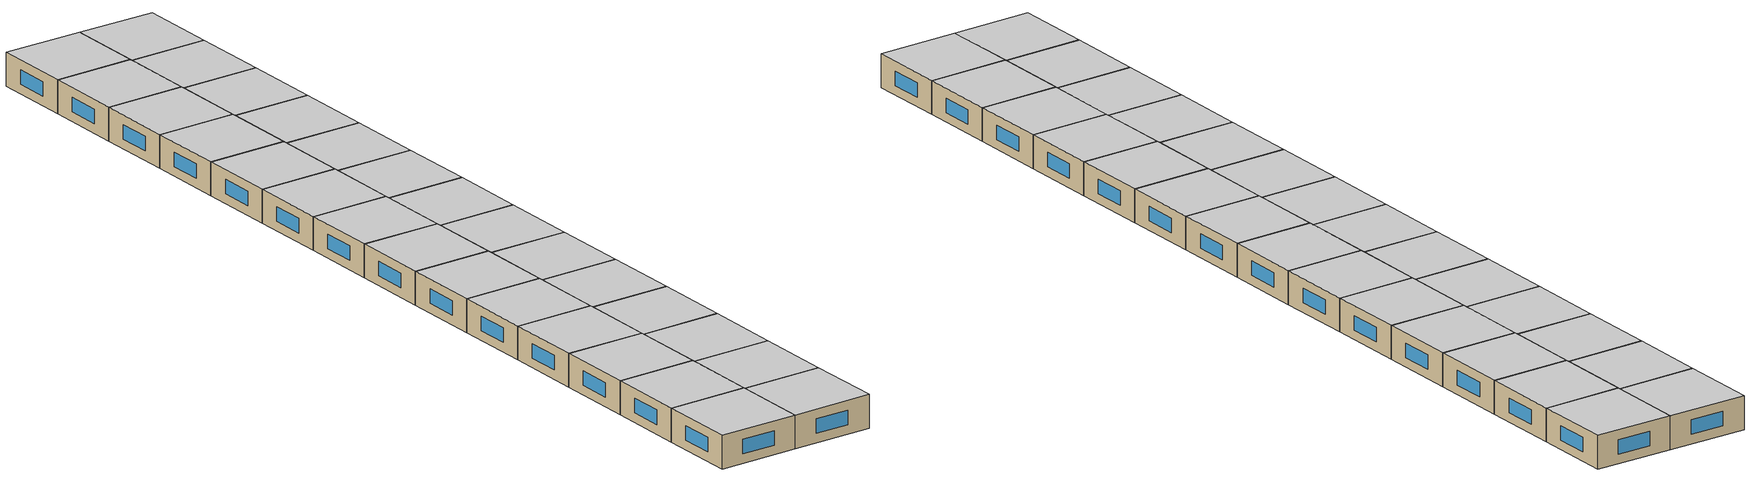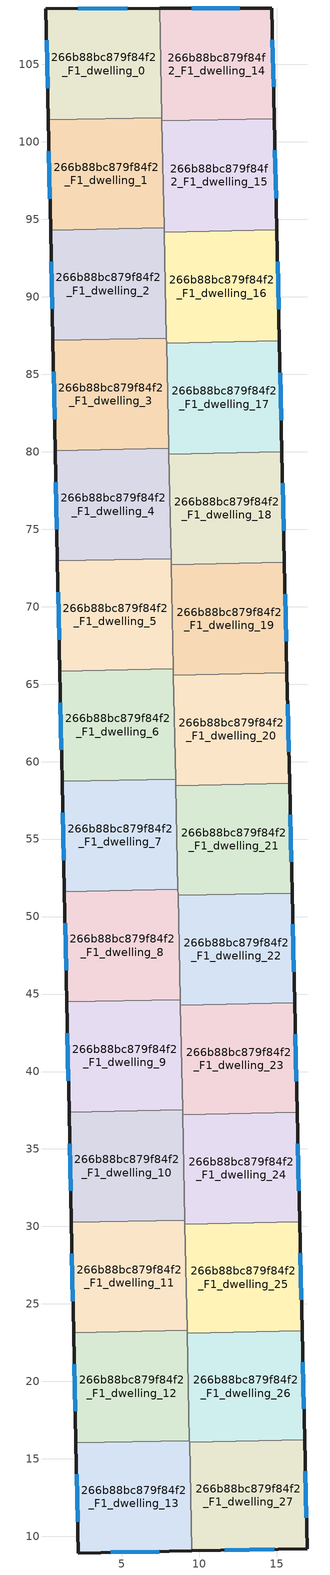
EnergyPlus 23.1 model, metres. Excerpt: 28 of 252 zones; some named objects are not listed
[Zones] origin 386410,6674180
266b88bc879f84f2_F1_dwelling_0
 floor to 266b88bc879f84f2_F0_dwelling_0 (EU_floor_Construction): 7.43,108.62 7.57,101.57 0.24,101.42 0.09,108.6 z3
 wall outside (EU_wall_Construction): 7.43,108.62 0.09,108.6 0.24,101.42 z3:6
 wall to 266b88bc879f84f2_F1_dwelling_14 (EU_wall_Construction): 7.57,101.57 7.43,108.62 z3:6
 wall to 266b88bc879f84f2_F1_dwelling_1 (EU_wall_Construction): 0.24,101.42 7.57,101.57 z3:6
 window (EU_Window_Construction): 5.33,108.61 2.19,108.6 / 0.14,106.55 0.2,103.47 z3.86:5.14
 ceiling to 266b88bc879f84f2_F2_dwelling_0 (EU_floor_Construction): 7.57,101.57 7.43,108.62 0.09,108.6 0.24,101.42 z6
266b88bc879f84f2_F1_dwelling_1
 floor to 266b88bc879f84f2_F0_dwelling_1 (EU_floor_Construction): 7.57,101.57 7.72,94.45 0.39,94.3 0.24,101.42 z3
 wall outside (EU_wall_Construction): 0.24,101.42 0.39,94.3 z3:6
 wall to 266b88bc879f84f2_F1_dwelling_2 (EU_wall_Construction): 0.39,94.3 7.72,94.45 z3:6
 wall to 266b88bc879f84f2_F1_dwelling_15 (EU_wall_Construction): 7.72,94.45 7.58,101.35 z3:6
 wall to 266b88bc879f84f2_F1_dwelling_14 (EU_wall_Construction): 7.58,101.35 7.57,101.57 z3:6
 window (EU_Window_Construction): 0.29,99.38 0.35,96.33 z3.86:5.14
 ceiling to 266b88bc879f84f2_F2_dwelling_1 (EU_floor_Construction): 7.72,94.45 7.57,101.57 0.24,101.42 0.39,94.3 z6
266b88bc879f84f2_F1_dwelling_10
 floor to 266b88bc879f84f2_F0_dwelling_10 (EU_floor_Construction): 8.91,37.53 9.06,30.42 1.73,30.26 1.58,37.38 z3
 wall outside (EU_wall_Construction): 1.58,37.38 1.73,30.26 z3:6
 wall to 266b88bc879f84f2_F1_dwelling_9 (EU_wall_Construction): 8.91,37.53 1.58,37.38 z3:6
 wall to 266b88bc879f84f2_F1_dwelling_11 (EU_wall_Construction): 1.73,30.26 9.06,30.42 z3:6
 wall to 266b88bc879f84f2_F1_dwelling_24 (EU_wall_Construction): 9.06,30.42 8.92,37.2 z3:6
 wall to 266b88bc879f84f2_F1_dwelling_23 (EU_wall_Construction): 8.92,37.2 8.91,37.53 z3:6
 window (EU_Window_Construction): 1.63,35.34 1.69,32.3 z3.86:5.14
 ceiling to 266b88bc879f84f2_F2_dwelling_10 (EU_floor_Construction): 9.06,30.42 8.91,37.53 1.58,37.38 1.73,30.26 z6
266b88bc879f84f2_F1_dwelling_11
 floor to 266b88bc879f84f2_F0_dwelling_11 (EU_floor_Construction): 9.06,30.42 9.21,23.3 1.88,23.15 1.73,30.26 z3
 wall outside (EU_wall_Construction): 1.73,30.26 1.88,23.15 z3:6
 wall to 266b88bc879f84f2_F1_dwelling_12 (EU_wall_Construction): 1.88,23.15 9.21,23.3 z3:6
 wall to 266b88bc879f84f2_F1_dwelling_25 (EU_wall_Construction): 9.21,23.3 9.07,30.14 z3:6
 wall to 266b88bc879f84f2_F1_dwelling_24 (EU_wall_Construction): 9.07,30.14 9.06,30.41 z3:6
 window (EU_Window_Construction): 1.78,28.23 1.84,25.18 z3.86:5.14
 ceiling to 266b88bc879f84f2_F2_dwelling_11 (EU_floor_Construction): 9.21,23.3 9.06,30.42 1.73,30.26 1.88,23.15 z6
266b88bc879f84f2_F1_dwelling_12
 floor to 266b88bc879f84f2_F0_dwelling_12 (EU_floor_Construction): 9.21,23.3 9.36,16.18 2.03,16.03 1.88,23.15 z3
 wall outside (EU_wall_Construction): 1.88,23.15 2.03,16.03 z3:6
 wall to 266b88bc879f84f2_F1_dwelling_13 (EU_wall_Construction): 2.03,16.03 9.36,16.18 z3:6
 wall to 266b88bc879f84f2_F1_dwelling_26 (EU_wall_Construction): 9.36,16.18 9.22,23.1 z3:6
 wall to 266b88bc879f84f2_F1_dwelling_25 (EU_wall_Construction): 9.22,23.1 9.21,23.3 z3:6
 window (EU_Window_Construction): 1.92,21.11 1.99,18.06 z3.86:5.14
 ceiling to 266b88bc879f84f2_F2_dwelling_12 (EU_floor_Construction): 9.36,16.18 9.21,23.3 1.88,23.15 2.03,16.03 z6
266b88bc879f84f2_F1_dwelling_13
 floor to 266b88bc879f84f2_F0_dwelling_13 (EU_floor_Construction): 9.36,16.18 9.36,16.07 9.51,9.06 2.18,8.92 2.03,16.03 z3
 wall outside (EU_wall_Construction): 2.03,16.03 2.18,8.92 9.51,9.06 z3:6
 wall to 266b88bc879f84f2_F1_dwelling_27 (EU_wall_Construction): 9.51,9.06 9.36,16.07 z3:6
 wall to 266b88bc879f84f2_F1_dwelling_26 (EU_wall_Construction): 9.36,16.07 9.36,16.18 z3:6
 window (EU_Window_Construction): 4.27,8.96 7.41,9.02 / 2.07,14 2.14,10.96 z3.86:5.14
 ceiling to 266b88bc879f84f2_F2_dwelling_13 (EU_floor_Construction): 9.51,9.06 9.36,16.07 9.36,16.18 2.03,16.03 2.18,8.92 z6
266b88bc879f84f2_F1_dwelling_14
 floor to 266b88bc879f84f2_F0_dwelling_14 (EU_floor_Construction): 14.67,108.64 14.83,101.5 7.58,101.35 7.43,108.62 z3
 wall outside (EU_wall_Construction): 14.83,101.5 14.67,108.64 7.43,108.62 z3:6
 wall to 266b88bc879f84f2_F1_dwelling_15 (EU_wall_Construction): 7.58,101.35 14.83,101.5 z3:6
 window (EU_Window_Construction): 12.6,108.63 9.5,108.62 / 14.78,103.54 14.71,106.6 z3.86:5.14
 ceiling to 266b88bc879f84f2_F2_dwelling_14 (EU_floor_Construction): 14.83,101.5 14.67,108.64 7.43,108.62 7.58,101.35 z6
266b88bc879f84f2_F1_dwelling_15
 floor to 266b88bc879f84f2_F0_dwelling_15 (EU_floor_Construction): 14.83,101.5 15,94.32 7.73,94.17 7.58,101.35 z3
 wall outside (EU_wall_Construction): 15,94.32 14.83,101.5 z3:6
 wall to 266b88bc879f84f2_F1_dwelling_16 (EU_wall_Construction): 7.73,94.17 15,94.32 z3:6
 wall to 266b88bc879f84f2_F1_dwelling_2 (EU_wall_Construction): 7.72,94.45 7.73,94.17 z3:6
 window (EU_Window_Construction): 14.95,96.37 14.88,99.45 z3.86:5.14
 ceiling to 266b88bc879f84f2_F2_dwelling_15 (EU_floor_Construction): 15,94.32 14.83,101.5 7.58,101.35 7.73,94.17 z6
266b88bc879f84f2_F1_dwelling_16
 floor to 266b88bc879f84f2_F0_dwelling_16 (EU_floor_Construction): 15,94.32 15.16,87.15 7.88,87 7.73,94.17 z3
 wall outside (EU_wall_Construction): 15.16,87.15 15,94.32 z3:6
 wall to 266b88bc879f84f2_F1_dwelling_17 (EU_wall_Construction): 7.88,87 15.16,87.15 z3:6
 wall to 266b88bc879f84f2_F1_dwelling_2 (EU_wall_Construction): 7.73,94.17 7.87,87.34 z3:6
 wall to 266b88bc879f84f2_F1_dwelling_3 (EU_wall_Construction): 7.87,87.34 7.88,87 z3:6
 window (EU_Window_Construction): 15.11,89.2 15.04,92.27 z3.86:5.14
 ceiling to 266b88bc879f84f2_F2_dwelling_16 (EU_floor_Construction): 15.16,87.15 15,94.32 7.73,94.17 7.88,87 z6
266b88bc879f84f2_F1_dwelling_17
 floor to 266b88bc879f84f2_F0_dwelling_17 (EU_floor_Construction): 15.16,87.15 15.32,80 8.03,79.84 7.88,87 z3
 wall outside (EU_wall_Construction): 15.32,80 15.16,87.15 z3:6
 wall to 266b88bc879f84f2_F1_dwelling_18 (EU_wall_Construction): 8.03,79.84 15.32,80 z3:6
 wall to 266b88bc879f84f2_F1_dwelling_3 (EU_wall_Construction): 7.88,87 8.02,80.22 z3:6
 wall to 266b88bc879f84f2_F1_dwelling_4 (EU_wall_Construction): 8.02,80.22 8.03,79.84 z3:6
 window (EU_Window_Construction): 15.28,82.04 15.21,85.11 z3.86:5.14
 ceiling to 266b88bc879f84f2_F2_dwelling_17 (EU_floor_Construction): 15.32,80 15.16,87.15 7.88,87 8.03,79.84 z6
266b88bc879f84f2_F1_dwelling_18
 floor to 266b88bc879f84f2_F0_dwelling_18 (EU_floor_Construction): 15.32,80 15.49,72.85 8.18,72.7 8.03,79.84 z3
 wall outside (EU_wall_Construction): 15.49,72.85 15.32,80 z3:6
 wall to 266b88bc879f84f2_F1_dwelling_19 (EU_wall_Construction): 8.18,72.7 15.49,72.85 z3:6
 wall to 266b88bc879f84f2_F1_dwelling_4 (EU_wall_Construction): 8.03,79.84 8.17,73.11 z3:6
 wall to 266b88bc879f84f2_F1_dwelling_5 (EU_wall_Construction): 8.17,73.11 8.18,72.7 z3:6
 window (EU_Window_Construction): 15.44,74.89 15.37,77.96 z3.86:5.14
 ceiling to 266b88bc879f84f2_F2_dwelling_18 (EU_floor_Construction): 15.49,72.85 15.32,80 8.03,79.84 8.18,72.7 z6
266b88bc879f84f2_F1_dwelling_19
 floor to 266b88bc879f84f2_F0_dwelling_19 (EU_floor_Construction): 15.49,72.85 15.65,65.73 8.33,65.57 8.18,72.7 z3
 wall outside (EU_wall_Construction): 15.65,65.73 15.49,72.85 z3:6
 wall to 266b88bc879f84f2_F1_dwelling_20 (EU_wall_Construction): 8.33,65.57 15.65,65.73 z3:6
 wall to 266b88bc879f84f2_F1_dwelling_5 (EU_wall_Construction): 8.18,72.7 8.32,65.99 z3:6
 wall to 266b88bc879f84f2_F1_dwelling_6 (EU_wall_Construction): 8.32,65.99 8.33,65.57 z3:6
 window (EU_Window_Construction): 15.61,67.76 15.53,70.82 z3.86:5.14
 ceiling to 266b88bc879f84f2_F2_dwelling_19 (EU_floor_Construction): 15.65,65.73 15.49,72.85 8.18,72.7 8.33,65.57 z6
266b88bc879f84f2_F1_dwelling_2
 floor to 266b88bc879f84f2_F0_dwelling_2 (EU_floor_Construction): 7.72,94.45 7.87,87.34 0.54,87.19 0.39,94.3 z3
 wall outside (EU_wall_Construction): 0.39,94.3 0.54,87.19 z3:6
 wall to 266b88bc879f84f2_F1_dwelling_3 (EU_wall_Construction): 0.54,87.19 7.87,87.34 z3:6
 window (EU_Window_Construction): 0.44,92.27 0.5,89.22 z3.86:5.14
 ceiling to 266b88bc879f84f2_F2_dwelling_2 (EU_floor_Construction): 7.87,87.34 7.72,94.45 0.39,94.3 0.54,87.19 z6
266b88bc879f84f2_F1_dwelling_20
 floor to 266b88bc879f84f2_F0_dwelling_20 (EU_floor_Construction): 15.65,65.73 15.82,58.61 8.48,58.46 8.33,65.57 z3
 wall outside (EU_wall_Construction): 15.82,58.61 15.65,65.73 z3:6
 wall to 266b88bc879f84f2_F1_dwelling_21 (EU_wall_Construction): 8.48,58.46 15.82,58.61 z3:6
 wall to 266b88bc879f84f2_F1_dwelling_6 (EU_wall_Construction): 8.33,65.57 8.47,58.88 z3:6
 wall to 266b88bc879f84f2_F1_dwelling_7 (EU_wall_Construction): 8.47,58.88 8.48,58.46 z3:6
 window (EU_Window_Construction): 15.77,60.65 15.7,63.69 z3.86:5.14
 ceiling to 266b88bc879f84f2_F2_dwelling_20 (EU_floor_Construction): 15.82,58.61 15.65,65.73 8.33,65.57 8.48,58.46 z6
266b88bc879f84f2_F1_dwelling_21
 floor to 266b88bc879f84f2_F0_dwelling_21 (EU_floor_Construction): 15.82,58.61 15.98,51.51 8.62,51.36 8.48,58.46 z3
 wall outside (EU_wall_Construction): 15.98,51.51 15.82,58.61 z3:6
 wall to 266b88bc879f84f2_F1_dwelling_22 (EU_wall_Construction): 8.62,51.36 15.98,51.51 z3:6
 wall to 266b88bc879f84f2_F1_dwelling_7 (EU_wall_Construction): 8.48,58.46 8.62,51.76 z3:6
 wall to 266b88bc879f84f2_F1_dwelling_8 (EU_wall_Construction): 8.62,51.76 8.62,51.36 z3:6
 window (EU_Window_Construction): 15.93,53.54 15.86,56.58 z3.86:5.14
 ceiling to 266b88bc879f84f2_F2_dwelling_21 (EU_floor_Construction): 15.98,51.51 15.82,58.61 8.48,58.46 8.62,51.36 z6
266b88bc879f84f2_F1_dwelling_22
 floor to 266b88bc879f84f2_F0_dwelling_22 (EU_floor_Construction): 15.98,51.51 16.14,44.43 8.77,44.27 8.62,51.36 z3
 wall outside (EU_wall_Construction): 16.14,44.43 15.98,51.51 z3:6
 wall to 266b88bc879f84f2_F1_dwelling_23 (EU_wall_Construction): 8.77,44.27 16.14,44.43 z3:6
 wall to 266b88bc879f84f2_F1_dwelling_8 (EU_wall_Construction): 8.62,51.36 8.77,44.65 z3:6
 wall to 266b88bc879f84f2_F1_dwelling_9 (EU_wall_Construction): 8.77,44.65 8.77,44.27 z3:6
 window (EU_Window_Construction): 16.09,46.45 16.02,49.49 z3.86:5.14
 ceiling to 266b88bc879f84f2_F2_dwelling_22 (EU_floor_Construction): 16.14,44.43 15.98,51.51 8.62,51.36 8.77,44.27 z6
266b88bc879f84f2_F1_dwelling_23
 floor to 266b88bc879f84f2_F0_dwelling_23 (EU_floor_Construction): 16.14,44.43 16.3,37.36 8.92,37.2 8.77,44.27 z3
 wall outside (EU_wall_Construction): 16.3,37.36 16.14,44.43 z3:6
 wall to 266b88bc879f84f2_F1_dwelling_24 (EU_wall_Construction): 8.92,37.2 16.3,37.36 z3:6
 wall to 266b88bc879f84f2_F1_dwelling_9 (EU_wall_Construction): 8.77,44.27 8.91,37.53 z3:6
 window (EU_Window_Construction): 16.26,39.38 16.19,42.41 z3.86:5.14
 ceiling to 266b88bc879f84f2_F2_dwelling_23 (EU_floor_Construction): 16.3,37.36 16.14,44.43 8.77,44.27 8.92,37.2 z6
266b88bc879f84f2_F1_dwelling_24
 floor to 266b88bc879f84f2_F0_dwelling_24 (EU_floor_Construction): 16.3,37.36 16.47,30.3 9.07,30.14 8.92,37.2 z3
 wall outside (EU_wall_Construction): 16.47,30.3 16.3,37.36 z3:6
 wall to 266b88bc879f84f2_F1_dwelling_25 (EU_wall_Construction): 9.07,30.14 16.47,30.3 z3:6
 window (EU_Window_Construction): 16.42,32.31 16.35,35.34 z3.86:5.14
 ceiling to 266b88bc879f84f2_F2_dwelling_24 (EU_floor_Construction): 16.47,30.3 16.3,37.36 8.92,37.2 9.07,30.14 z6
266b88bc879f84f2_F1_dwelling_25
 floor to 266b88bc879f84f2_F0_dwelling_25 (EU_floor_Construction): 16.47,30.3 16.63,23.25 9.22,23.1 9.07,30.14 z3
 wall outside (EU_wall_Construction): 16.63,23.25 16.47,30.3 z3:6
 wall to 266b88bc879f84f2_F1_dwelling_26 (EU_wall_Construction): 9.22,23.1 16.63,23.25 z3:6
 window (EU_Window_Construction): 16.58,25.27 16.51,28.29 z3.86:5.14
 ceiling to 266b88bc879f84f2_F2_dwelling_25 (EU_floor_Construction): 16.63,23.25 16.47,30.3 9.07,30.14 9.22,23.1 z6
266b88bc879f84f2_F1_dwelling_26
 floor to 266b88bc879f84f2_F0_dwelling_26 (EU_floor_Construction): 16.63,23.25 16.79,16.22 9.36,16.07 9.22,23.1 z3
 wall outside (EU_wall_Construction): 16.79,16.22 16.63,23.25 z3:6
 wall to 266b88bc879f84f2_F1_dwelling_27 (EU_wall_Construction): 9.36,16.07 16.79,16.22 z3:6
 window (EU_Window_Construction): 16.74,18.23 16.67,21.25 z3.86:5.14
 ceiling to 266b88bc879f84f2_F2_dwelling_26 (EU_floor_Construction): 16.79,16.22 16.63,23.25 9.22,23.1 9.36,16.07 z6
266b88bc879f84f2_F1_dwelling_27
 floor to 266b88bc879f84f2_F0_dwelling_27 (EU_floor_Construction): 16.79,16.22 16.95,9.2 9.51,9.06 9.36,16.07 z3
 wall outside (EU_wall_Construction): 9.51,9.06 16.95,9.2 16.79,16.22 z3:6
 window (EU_Window_Construction): 16.9,11.2 16.83,14.22 / 11.63,9.1 14.82,9.16 z3.86:5.14
 ceiling to 266b88bc879f84f2_F2_dwelling_27 (EU_floor_Construction): 16.95,9.2 16.79,16.22 9.36,16.07 9.51,9.06 z6
266b88bc879f84f2_F1_dwelling_3
 floor to 266b88bc879f84f2_F0_dwelling_3 (EU_floor_Construction): 7.87,87.34 8.02,80.22 0.69,80.07 0.54,87.19 z3
 wall outside (EU_wall_Construction): 0.54,87.19 0.69,80.07 z3:6
 wall to 266b88bc879f84f2_F1_dwelling_4 (EU_wall_Construction): 0.69,80.07 8.02,80.22 z3:6
 window (EU_Window_Construction): 0.58,85.15 0.65,82.1 z3.86:5.14
 ceiling to 266b88bc879f84f2_F2_dwelling_3 (EU_floor_Construction): 8.02,80.22 7.87,87.34 0.54,87.19 0.69,80.07 z6
266b88bc879f84f2_F1_dwelling_4
 floor to 266b88bc879f84f2_F0_dwelling_4 (EU_floor_Construction): 8.02,80.22 8.17,73.11 0.84,72.95 0.69,80.07 z3
 wall outside (EU_wall_Construction): 0.69,80.07 0.84,72.95 z3:6
 wall to 266b88bc879f84f2_F1_dwelling_5 (EU_wall_Construction): 0.84,72.95 8.17,73.11 z3:6
 window (EU_Window_Construction): 0.73,78.04 0.8,74.99 z3.86:5.14
 ceiling to 266b88bc879f84f2_F2_dwelling_4 (EU_floor_Construction): 8.17,73.11 8.02,80.22 0.69,80.07 0.84,72.95 z6
266b88bc879f84f2_F1_dwelling_5
 floor to 266b88bc879f84f2_F0_dwelling_5 (EU_floor_Construction): 8.17,73.11 8.32,65.99 0.99,65.84 0.84,72.95 z3
 wall outside (EU_wall_Construction): 0.84,72.95 0.99,65.84 z3:6
 wall to 266b88bc879f84f2_F1_dwelling_6 (EU_wall_Construction): 0.99,65.84 8.32,65.99 z3:6
 window (EU_Window_Construction): 0.88,70.92 0.95,67.87 z3.86:5.14
 ceiling to 266b88bc879f84f2_F2_dwelling_5 (EU_floor_Construction): 8.32,65.99 8.17,73.11 0.84,72.95 0.99,65.84 z6
266b88bc879f84f2_F1_dwelling_6
 floor to 266b88bc879f84f2_F0_dwelling_6 (EU_floor_Construction): 8.32,65.99 8.47,58.88 1.14,58.72 0.99,65.84 z3
 wall outside (EU_wall_Construction): 0.99,65.84 1.14,58.72 z3:6
 wall to 266b88bc879f84f2_F1_dwelling_7 (EU_wall_Construction): 1.14,58.72 8.47,58.88 z3:6
 window (EU_Window_Construction): 1.03,63.81 1.09,60.76 z3.86:5.14
 ceiling to 266b88bc879f84f2_F2_dwelling_6 (EU_floor_Construction): 8.47,58.88 8.32,65.99 0.99,65.84 1.14,58.72 z6
266b88bc879f84f2_F1_dwelling_7
 floor to 266b88bc879f84f2_F0_dwelling_7 (EU_floor_Construction): 8.47,58.88 8.62,51.76 1.29,51.61 1.14,58.72 z3
 wall outside (EU_wall_Construction): 1.14,58.72 1.29,51.61 z3:6
 wall to 266b88bc879f84f2_F1_dwelling_8 (EU_wall_Construction): 1.29,51.61 8.62,51.76 z3:6
 window (EU_Window_Construction): 1.18,56.69 1.24,53.64 z3.86:5.14
 ceiling to 266b88bc879f84f2_F2_dwelling_7 (EU_floor_Construction): 8.62,51.76 8.47,58.88 1.14,58.72 1.29,51.61 z6
266b88bc879f84f2_F1_dwelling_8
 floor to 266b88bc879f84f2_F0_dwelling_8 (EU_floor_Construction): 8.62,51.76 8.77,44.65 1.43,44.49 1.29,51.61 z3
 wall outside (EU_wall_Construction): 1.29,51.61 1.43,44.49 z3:6
 wall to 266b88bc879f84f2_F1_dwelling_9 (EU_wall_Construction): 1.43,44.49 8.77,44.65 z3:6
 window (EU_Window_Construction): 1.33,49.58 1.39,46.53 z3.86:5.14
 ceiling to 266b88bc879f84f2_F2_dwelling_8 (EU_floor_Construction): 8.77,44.65 8.62,51.76 1.29,51.61 1.43,44.49 z6
266b88bc879f84f2_F1_dwelling_9
 floor to 266b88bc879f84f2_F0_dwelling_9 (EU_floor_Construction): 8.77,44.65 8.91,37.53 1.58,37.38 1.43,44.49 z3
 wall outside (EU_wall_Construction): 1.43,44.49 1.58,37.38 z3:6
 window (EU_Window_Construction): 1.48,42.46 1.54,39.41 z3.86:5.14
 ceiling to 266b88bc879f84f2_F2_dwelling_9 (EU_floor_Construction): 8.91,37.53 8.77,44.65 1.43,44.49 1.58,37.38 z6
[Building]
EU S2 Campaign: North Axis=0; Terrain=City; Solar Distribution=FullExterior
[Site:Location]
Helsinki-Vantaa.AP: Latitude=60.317; Longitude=24.963; Time Zone=2; Elevation=54.6
[SizingPeriod:WeatherFileDays]
AnnualSizingPeriod: Begin Month=1; Begin Day of Month=1; End Month=12; End Day of Month=31; Day of Week for Start Day=Monday; Use Weather File Daylight Saving Period=No; Use Weather File Rain and Snow Indicators=No
[MATERIAL]
EU_InternalMass_Material: Roughness=MediumRough; Thickness=0.1; Conductivity=1; Density=1800; Specific Heat=900; Thermal Absorptance=0.9; Solar Absorptance=0.7; Visible Absorptance=0.7
[MATERIAL:NOMASS] Roughness=MediumRough; Thermal Absorptance=0.9; Solar Absorptance=0.7; Visible Absorptance=0.7
Name | Thermal Resistance
EU_wall_NoMass | 1.10183
EU_floor_NoMass | 1.70606
[WINDOWMATERIAL:SIMPLEGLAZINGSYSTEM]
EU_Window_SimpleGlazing: UFactor=3.11035; Solar Heat Gain Coefficient=0.8; Visible Transmittance=0.8
[CONSTRUCTION]
EU_wall_Construction: EU_wall_NoMass
EU_floor_Construction: EU_floor_NoMass
EU_Window_Construction: EU_Window_SimpleGlazing
EU_InternalMass_Construction: EU_InternalMass_Material
[ZONE] Type=1; Multiplier=1; Ceiling Height=autocalculate; Floor Area=autocalculate; Part of Total Floor Area=Yes
Name | Volume
266b88bc879f84f2_F1_dwelling_0 | 156.552
266b88bc879f84f2_F1_dwelling_1; 266b88bc879f84f2_F1_dwelling_9 | 156.528
266b88bc879f84f2_F1_dwelling_10; 266b88bc879f84f2_F1_dwelling_19; 266b88bc879f84f2_F1_dwelling_24; 266b88bc879f84f2_F1_dwelling_5 | 156.549
266b88bc879f84f2_F1_dwelling_11 | 156.54
266b88bc879f84f2_F1_dwelling_12; 266b88bc879f84f2_F1_dwelling_3; 266b88bc879f84f2_F1_dwelling_6; 266b88bc879f84f2_F1_dwelling_7; 266b88bc879f84f2_F1_dwelling_8 | 156.538
266b88bc879f84f2_F1_dwelling_13; 266b88bc879f84f2_F1_dwelling_20; 266b88bc879f84f2_F1_dwelling_26; 266b88bc879f84f2_F1_dwelling_27 | 156.541
266b88bc879f84f2_F1_dwelling_14 | 156.543
266b88bc879f84f2_F1_dwelling_15 | 156.539
266b88bc879f84f2_F1_dwelling_16; 266b88bc879f84f2_F1_dwelling_18 | 156.535
266b88bc879f84f2_F1_dwelling_17 | 156.519
266b88bc879f84f2_F1_dwelling_2 | 156.527
266b88bc879f84f2_F1_dwelling_21 | 156.531
266b88bc879f84f2_F1_dwelling_22 | 156.53
266b88bc879f84f2_F1_dwelling_23 | 156.529
266b88bc879f84f2_F1_dwelling_25 | 156.532
266b88bc879f84f2_F1_dwelling_4 | 156.55
[INTERNALMASS] Construction=EU_InternalMass_Construction
Name | Zone or ZoneList | Surface Area
266b88bc879f84f2_F1_dwelling_0_EU_InternalMass | 266b88bc879f84f2_F1_dwelling_0 | 52.1839
266b88bc879f84f2_F1_dwelling_1_EU_InternalMass | 266b88bc879f84f2_F1_dwelling_1 | 52.1757
266b88bc879f84f2_F1_dwelling_2_EU_InternalMass | 266b88bc879f84f2_F1_dwelling_2 | 52.1757
266b88bc879f84f2_F1_dwelling_3_EU_InternalMass | 266b88bc879f84f2_F1_dwelling_3 | 52.1795
266b88bc879f84f2_F1_dwelling_4_EU_InternalMass | 266b88bc879f84f2_F1_dwelling_4 | 52.1832
266b88bc879f84f2_F1_dwelling_5_EU_InternalMass | 266b88bc879f84f2_F1_dwelling_5 | 52.183
266b88bc879f84f2_F1_dwelling_6_EU_InternalMass | 266b88bc879f84f2_F1_dwelling_6 | 52.1792
266b88bc879f84f2_F1_dwelling_7_EU_InternalMass | 266b88bc879f84f2_F1_dwelling_7 | 52.1795
266b88bc879f84f2_F1_dwelling_8_EU_InternalMass | 266b88bc879f84f2_F1_dwelling_8 | 52.1836
266b88bc879f84f2_F1_dwelling_9_EU_InternalMass | 266b88bc879f84f2_F1_dwelling_9 | 52.1757
266b88bc879f84f2_F1_dwelling_10_EU_InternalMass | 266b88bc879f84f2_F1_dwelling_10 | 52.1831
266b88bc879f84f2_F1_dwelling_11_EU_InternalMass | 266b88bc879f84f2_F1_dwelling_11 | 52.1795
266b88bc879f84f2_F1_dwelling_12_EU_InternalMass | 266b88bc879f84f2_F1_dwelling_12 | 52.1793
266b88bc879f84f2_F1_dwelling_13_EU_InternalMass | 266b88bc879f84f2_F1_dwelling_13 | 52.1815
266b88bc879f84f2_F1_dwelling_14_EU_InternalMass | 266b88bc879f84f2_F1_dwelling_14 | 52.1811
266b88bc879f84f2_F1_dwelling_15_EU_InternalMass | 266b88bc879f84f2_F1_dwelling_15 | 52.1797
266b88bc879f84f2_F1_dwelling_16_EU_InternalMass | 266b88bc879f84f2_F1_dwelling_16 | 52.1784
266b88bc879f84f2_F1_dwelling_17_EU_InternalMass | 266b88bc879f84f2_F1_dwelling_17 | 52.1732
266b88bc879f84f2_F1_dwelling_18_EU_InternalMass | 266b88bc879f84f2_F1_dwelling_18 | 52.1784
266b88bc879f84f2_F1_dwelling_19_EU_InternalMass | 266b88bc879f84f2_F1_dwelling_19 | 52.1831
266b88bc879f84f2_F1_dwelling_20_EU_InternalMass | 266b88bc879f84f2_F1_dwelling_20 | 52.1801
266b88bc879f84f2_F1_dwelling_21_EU_InternalMass | 266b88bc879f84f2_F1_dwelling_21 | 52.1769
266b88bc879f84f2_F1_dwelling_22_EU_InternalMass | 266b88bc879f84f2_F1_dwelling_22 | 52.1767
266b88bc879f84f2_F1_dwelling_23_EU_InternalMass | 266b88bc879f84f2_F1_dwelling_23 | 52.1763
266b88bc879f84f2_F1_dwelling_24_EU_InternalMass | 266b88bc879f84f2_F1_dwelling_24 | 52.1827
266b88bc879f84f2_F1_dwelling_25_EU_InternalMass | 266b88bc879f84f2_F1_dwelling_25 | 52.1778
266b88bc879f84f2_F1_dwelling_26_EU_InternalMass | 266b88bc879f84f2_F1_dwelling_26 | 52.1802
266b88bc879f84f2_F1_dwelling_27_EU_InternalMass | 266b88bc879f84f2_F1_dwelling_27 | 52.1801
[OTHEREQUIPMENT] Fuel Type=Electricity; Design Level Calculation Method=Watts/Area; Power per Zone Floor Area=1; Fraction Latent=0; Fraction Radiant=0; Fraction Lost=0; Carbon Dioxide Generation Rate=0; EndUse Subcategory=EU_Step8_InternalGains
Name | Zone or ZoneList or Space or SpaceList | Schedule
EU_Step8_InternalGain_266b88bc879f84f2_F1_dwelling_0_f000 | 266b88bc879f84f2_F1_dwelling_0 | EU_Step8_GainSchedule_266b88bc879f84f2_F1_dwelling_0_f000
EU_Step8_InternalGain_266b88bc879f84f2_F1_dwelling_1_f000 | 266b88bc879f84f2_F1_dwelling_1 | EU_Step8_GainSchedule_266b88bc879f84f2_F1_dwelling_1_f000
EU_Step8_InternalGain_266b88bc879f84f2_F1_dwelling_2_f000 | 266b88bc879f84f2_F1_dwelling_2 | EU_Step8_GainSchedule_266b88bc879f84f2_F1_dwelling_2_f000
EU_Step8_InternalGain_266b88bc879f84f2_F1_dwelling_3_f000 | 266b88bc879f84f2_F1_dwelling_3 | EU_Step8_GainSchedule_266b88bc879f84f2_F1_dwelling_3_f000
EU_Step8_InternalGain_266b88bc879f84f2_F1_dwelling_4_f000 | 266b88bc879f84f2_F1_dwelling_4 | EU_Step8_GainSchedule_266b88bc879f84f2_F1_dwelling_4_f000
EU_Step8_InternalGain_266b88bc879f84f2_F1_dwelling_5_f000 | 266b88bc879f84f2_F1_dwelling_5 | EU_Step8_GainSchedule_266b88bc879f84f2_F1_dwelling_5_f000
EU_Step8_InternalGain_266b88bc879f84f2_F1_dwelling_6_f000 | 266b88bc879f84f2_F1_dwelling_6 | EU_Step8_GainSchedule_266b88bc879f84f2_F1_dwelling_6_f000
EU_Step8_InternalGain_266b88bc879f84f2_F1_dwelling_7_f000 | 266b88bc879f84f2_F1_dwelling_7 | EU_Step8_GainSchedule_266b88bc879f84f2_F1_dwelling_7_f000
EU_Step8_InternalGain_266b88bc879f84f2_F1_dwelling_8_f000 | 266b88bc879f84f2_F1_dwelling_8 | EU_Step8_GainSchedule_266b88bc879f84f2_F1_dwelling_8_f000
EU_Step8_InternalGain_266b88bc879f84f2_F1_dwelling_9_f000 | 266b88bc879f84f2_F1_dwelling_9 | EU_Step8_GainSchedule_266b88bc879f84f2_F1_dwelling_9_f000
EU_Step8_InternalGain_266b88bc879f84f2_F1_dwelling_10_f000 | 266b88bc879f84f2_F1_dwelling_10 | EU_Step8_GainSchedule_266b88bc879f84f2_F1_dwelling_10_f000
EU_Step8_InternalGain_266b88bc879f84f2_F1_dwelling_11_f000 | 266b88bc879f84f2_F1_dwelling_11 | EU_Step8_GainSchedule_266b88bc879f84f2_F1_dwelling_11_f000
EU_Step8_InternalGain_266b88bc879f84f2_F1_dwelling_12_f000 | 266b88bc879f84f2_F1_dwelling_12 | EU_Step8_GainSchedule_266b88bc879f84f2_F1_dwelling_12_f000
EU_Step8_InternalGain_266b88bc879f84f2_F1_dwelling_13_f000 | 266b88bc879f84f2_F1_dwelling_13 | EU_Step8_GainSchedule_266b88bc879f84f2_F1_dwelling_13_f000
EU_Step8_InternalGain_266b88bc879f84f2_F1_dwelling_14_f000 | 266b88bc879f84f2_F1_dwelling_14 | EU_Step8_GainSchedule_266b88bc879f84f2_F1_dwelling_14_f000
EU_Step8_InternalGain_266b88bc879f84f2_F1_dwelling_15_f000 | 266b88bc879f84f2_F1_dwelling_15 | EU_Step8_GainSchedule_266b88bc879f84f2_F1_dwelling_15_f000
EU_Step8_InternalGain_266b88bc879f84f2_F1_dwelling_16_f000 | 266b88bc879f84f2_F1_dwelling_16 | EU_Step8_GainSchedule_266b88bc879f84f2_F1_dwelling_16_f000
EU_Step8_InternalGain_266b88bc879f84f2_F1_dwelling_17_f000 | 266b88bc879f84f2_F1_dwelling_17 | EU_Step8_GainSchedule_266b88bc879f84f2_F1_dwelling_17_f000
EU_Step8_InternalGain_266b88bc879f84f2_F1_dwelling_18_f000 | 266b88bc879f84f2_F1_dwelling_18 | EU_Step8_GainSchedule_266b88bc879f84f2_F1_dwelling_18_f000
EU_Step8_InternalGain_266b88bc879f84f2_F1_dwelling_19_f000 | 266b88bc879f84f2_F1_dwelling_19 | EU_Step8_GainSchedule_266b88bc879f84f2_F1_dwelling_19_f000
EU_Step8_InternalGain_266b88bc879f84f2_F1_dwelling_20_f000 | 266b88bc879f84f2_F1_dwelling_20 | EU_Step8_GainSchedule_266b88bc879f84f2_F1_dwelling_20_f000
EU_Step8_InternalGain_266b88bc879f84f2_F1_dwelling_21_f000 | 266b88bc879f84f2_F1_dwelling_21 | EU_Step8_GainSchedule_266b88bc879f84f2_F1_dwelling_21_f000
EU_Step8_InternalGain_266b88bc879f84f2_F1_dwelling_22_f000 | 266b88bc879f84f2_F1_dwelling_22 | EU_Step8_GainSchedule_266b88bc879f84f2_F1_dwelling_22_f000
EU_Step8_InternalGain_266b88bc879f84f2_F1_dwelling_23_f000 | 266b88bc879f84f2_F1_dwelling_23 | EU_Step8_GainSchedule_266b88bc879f84f2_F1_dwelling_23_f000
EU_Step8_InternalGain_266b88bc879f84f2_F1_dwelling_24_f000 | 266b88bc879f84f2_F1_dwelling_24 | EU_Step8_GainSchedule_266b88bc879f84f2_F1_dwelling_24_f000
EU_Step8_InternalGain_266b88bc879f84f2_F1_dwelling_25_f000 | 266b88bc879f84f2_F1_dwelling_25 | EU_Step8_GainSchedule_266b88bc879f84f2_F1_dwelling_25_f000
EU_Step8_InternalGain_266b88bc879f84f2_F1_dwelling_26_f000 | 266b88bc879f84f2_F1_dwelling_26 | EU_Step8_GainSchedule_266b88bc879f84f2_F1_dwelling_26_f000
EU_Step8_InternalGain_266b88bc879f84f2_F1_dwelling_27_f000 | 266b88bc879f84f2_F1_dwelling_27 | EU_Step8_GainSchedule_266b88bc879f84f2_F1_dwelling_27_f000
[ZONEVENTILATION:DESIGNFLOWRATE] Schedule=EU_AlwaysOn; Design Flow Rate Calculation Method=AirChanges/Hour; Air Changes per Hour=0.756316; Ventilation Type=Natural; Fan Pressure Rise=0; Fan Total Efficiency=1; Constant Term Coefficient=1; Temperature Term Coefficient=0; Velocity Term Coefficient=0; Velocity Squared Term Coefficient=0; Minimum Indoor Temperature=-100; Maximum Indoor Temperature=100; Delta Temperature=-100; Minimum Outdoor Temperature=-100; Maximum Outdoor Temperature=100; Maximum Wind Speed=40
Name | Zone or ZoneList or Space or SpaceList
EU_ConstantAir_266b88bc879f84f2_F1_dwelling_0 | 266b88bc879f84f2_F1_dwelling_0
EU_ConstantAir_266b88bc879f84f2_F1_dwelling_1 | 266b88bc879f84f2_F1_dwelling_1
EU_ConstantAir_266b88bc879f84f2_F1_dwelling_2 | 266b88bc879f84f2_F1_dwelling_2
EU_ConstantAir_266b88bc879f84f2_F1_dwelling_3 | 266b88bc879f84f2_F1_dwelling_3
EU_ConstantAir_266b88bc879f84f2_F1_dwelling_4 | 266b88bc879f84f2_F1_dwelling_4
EU_ConstantAir_266b88bc879f84f2_F1_dwelling_5 | 266b88bc879f84f2_F1_dwelling_5
EU_ConstantAir_266b88bc879f84f2_F1_dwelling_6 | 266b88bc879f84f2_F1_dwelling_6
EU_ConstantAir_266b88bc879f84f2_F1_dwelling_7 | 266b88bc879f84f2_F1_dwelling_7
EU_ConstantAir_266b88bc879f84f2_F1_dwelling_8 | 266b88bc879f84f2_F1_dwelling_8
EU_ConstantAir_266b88bc879f84f2_F1_dwelling_9 | 266b88bc879f84f2_F1_dwelling_9
EU_ConstantAir_266b88bc879f84f2_F1_dwelling_10 | 266b88bc879f84f2_F1_dwelling_10
EU_ConstantAir_266b88bc879f84f2_F1_dwelling_11 | 266b88bc879f84f2_F1_dwelling_11
EU_ConstantAir_266b88bc879f84f2_F1_dwelling_12 | 266b88bc879f84f2_F1_dwelling_12
EU_ConstantAir_266b88bc879f84f2_F1_dwelling_13 | 266b88bc879f84f2_F1_dwelling_13
EU_ConstantAir_266b88bc879f84f2_F1_dwelling_14 | 266b88bc879f84f2_F1_dwelling_14
EU_ConstantAir_266b88bc879f84f2_F1_dwelling_15 | 266b88bc879f84f2_F1_dwelling_15
EU_ConstantAir_266b88bc879f84f2_F1_dwelling_16 | 266b88bc879f84f2_F1_dwelling_16
EU_ConstantAir_266b88bc879f84f2_F1_dwelling_17 | 266b88bc879f84f2_F1_dwelling_17
EU_ConstantAir_266b88bc879f84f2_F1_dwelling_18 | 266b88bc879f84f2_F1_dwelling_18
EU_ConstantAir_266b88bc879f84f2_F1_dwelling_19 | 266b88bc879f84f2_F1_dwelling_19
EU_ConstantAir_266b88bc879f84f2_F1_dwelling_20 | 266b88bc879f84f2_F1_dwelling_20
EU_ConstantAir_266b88bc879f84f2_F1_dwelling_21 | 266b88bc879f84f2_F1_dwelling_21
EU_ConstantAir_266b88bc879f84f2_F1_dwelling_22 | 266b88bc879f84f2_F1_dwelling_22
EU_ConstantAir_266b88bc879f84f2_F1_dwelling_23 | 266b88bc879f84f2_F1_dwelling_23
EU_ConstantAir_266b88bc879f84f2_F1_dwelling_24 | 266b88bc879f84f2_F1_dwelling_24
EU_ConstantAir_266b88bc879f84f2_F1_dwelling_25 | 266b88bc879f84f2_F1_dwelling_25
EU_ConstantAir_266b88bc879f84f2_F1_dwelling_26 | 266b88bc879f84f2_F1_dwelling_26
EU_ConstantAir_266b88bc879f84f2_F1_dwelling_27 | 266b88bc879f84f2_F1_dwelling_27
[HVACTEMPLATE:THERMOSTAT] Constant Heating Setpoint=20; Constant Cooling Setpoint=50
EU_HeatOnly_266b88bc879f84f2_F4_dwelling_25; EU_HeatOnly_266b88bc879f84f2_F4_dwelling_26; EU_HeatOnly_266b88bc879f84f2_F4_dwelling_27; EU_HeatOnly_266b88bc879f84f2_F5_dwelling_0; EU_HeatOnly_266b88bc879f84f2_F5_dwelling_1; EU_HeatOnly_266b88bc879f84f2_F5_dwelling_2; EU_HeatOnly_266b88bc879f84f2_F5_dwelling_3; EU_HeatOnly_266b88bc879f84f2_F5_dwelling_4; EU_HeatOnly_266b88bc879f84f2_F5_dwelling_5; EU_HeatOnly_266b88bc879f84f2_F5_dwelling_6; EU_HeatOnly_266b88bc879f84f2_F5_dwelling_7; EU_HeatOnly_266b88bc879f84f2_F5_dwelling_8; EU_HeatOnly_266b88bc879f84f2_F5_dwelling_9; EU_HeatOnly_266b88bc879f84f2_F5_dwelling_10; EU_HeatOnly_266b88bc879f84f2_F5_dwelling_11; EU_HeatOnly_266b88bc879f84f2_F5_dwelling_12; EU_HeatOnly_266b88bc879f84f2_F5_dwelling_13; EU_HeatOnly_266b88bc879f84f2_F5_dwelling_14; EU_HeatOnly_266b88bc879f84f2_F5_dwelling_15; EU_HeatOnly_266b88bc879f84f2_F5_dwelling_16; EU_HeatOnly_266b88bc879f84f2_F5_dwelling_17; EU_HeatOnly_266b88bc879f84f2_F5_dwelling_18; EU_HeatOnly_266b88bc879f84f2_F5_dwelling_19; EU_HeatOnly_266b88bc879f84f2_F5_dwelling_20; EU_HeatOnly_266b88bc879f84f2_F5_dwelling_21; EU_HeatOnly_266b88bc879f84f2_F5_dwelling_22; EU_HeatOnly_266b88bc879f84f2_F5_dwelling_23; EU_HeatOnly_266b88bc879f84f2_F5_dwelling_24; EU_HeatOnly_266b88bc879f84f2_F5_dwelling_25; EU_HeatOnly_266b88bc879f84f2_F5_dwelling_26; EU_HeatOnly_266b88bc879f84f2_F5_dwelling_27; EU_HeatOnly_266b88bc879f84f2_F6_dwelling_0; EU_HeatOnly_266b88bc879f84f2_F6_dwelling_1; EU_HeatOnly_266b88bc879f84f2_F6_dwelling_2; EU_HeatOnly_266b88bc879f84f2_F6_dwelling_3; EU_HeatOnly_266b88bc879f84f2_F6_dwelling_4; EU_HeatOnly_266b88bc879f84f2_F6_dwelling_5; EU_HeatOnly_266b88bc879f84f2_F6_dwelling_6; EU_HeatOnly_266b88bc879f84f2_F6_dwelling_7; EU_HeatOnly_266b88bc879f84f2_F6_dwelling_8; EU_HeatOnly_266b88bc879f84f2_F6_dwelling_9; EU_HeatOnly_266b88bc879f84f2_F6_dwelling_10; EU_HeatOnly_266b88bc879f84f2_F6_dwelling_11; EU_HeatOnly_266b88bc879f84f2_F6_dwelling_12; EU_HeatOnly_266b88bc879f84f2_F6_dwelling_13; EU_HeatOnly_266b88bc879f84f2_F6_dwelling_14; EU_HeatOnly_266b88bc879f84f2_F6_dwelling_15; EU_HeatOnly_266b88bc879f84f2_F6_dwelling_16; EU_HeatOnly_266b88bc879f84f2_F6_dwelling_17; EU_HeatOnly_266b88bc879f84f2_F6_dwelling_18; EU_HeatOnly_266b88bc879f84f2_F6_dwelling_19; EU_HeatOnly_266b88bc879f84f2_F6_dwelling_20; EU_HeatOnly_266b88bc879f84f2_F6_dwelling_21; EU_HeatOnly_266b88bc879f84f2_F6_dwelling_22; EU_HeatOnly_266b88bc879f84f2_F6_dwelling_23; EU_HeatOnly_266b88bc879f84f2_F6_dwelling_24; EU_HeatOnly_266b88bc879f84f2_F6_dwelling_25; EU_HeatOnly_266b88bc879f84f2_F6_dwelling_26; EU_HeatOnly_266b88bc879f84f2_F6_dwelling_27; EU_HeatOnly_266b88bc879f84f2_F7_dwelling_0; EU_HeatOnly_266b88bc879f84f2_F7_dwelling_1; EU_HeatOnly_266b88bc879f84f2_F7_dwelling_2; EU_HeatOnly_266b88bc879f84f2_F7_dwelling_3; EU_HeatOnly_266b88bc879f84f2_F7_dwelling_4; EU_HeatOnly_266b88bc879f84f2_F7_dwelling_5; EU_HeatOnly_266b88bc879f84f2_F7_dwelling_6; EU_HeatOnly_266b88bc879f84f2_F7_dwelling_7; EU_HeatOnly_266b88bc879f84f2_F7_dwelling_8; EU_HeatOnly_266b88bc879f84f2_F7_dwelling_9; EU_HeatOnly_266b88bc879f84f2_F7_dwelling_10; EU_HeatOnly_266b88bc879f84f2_F7_dwelling_11; EU_HeatOnly_266b88bc879f84f2_F7_dwelling_12; EU_HeatOnly_266b88bc879f84f2_F7_dwelling_13; EU_HeatOnly_266b88bc879f84f2_F7_dwelling_14; EU_HeatOnly_266b88bc879f84f2_F7_dwelling_15; EU_HeatOnly_266b88bc879f84f2_F7_dwelling_16; EU_HeatOnly_266b88bc879f84f2_F7_dwelling_17; EU_HeatOnly_266b88bc879f84f2_F7_dwelling_18; EU_HeatOnly_266b88bc879f84f2_F7_dwelling_19; EU_HeatOnly_266b88bc879f84f2_F7_dwelling_20; EU_HeatOnly_266b88bc879f84f2_F7_dwelling_21; EU_HeatOnly_266b88bc879f84f2_F7_dwelling_22; EU_HeatOnly_266b88bc879f84f2_F7_dwelling_23; EU_HeatOnly_266b88bc879f84f2_F7_dwelling_24; EU_HeatOnly_266b88bc879f84f2_F7_dwelling_25; EU_HeatOnly_266b88bc879f84f2_F7_dwelling_26; EU_HeatOnly_266b88bc879f84f2_F7_dwelling_27; EU_HeatOnly_266b88bc879f84f2_F8_dwelling_0; EU_HeatOnly_266b88bc879f84f2_F8_dwelling_1; EU_HeatOnly_266b88bc879f84f2_F8_dwelling_2; EU_HeatOnly_266b88bc879f84f2_F8_dwelling_3; EU_HeatOnly_266b88bc879f84f2_F8_dwelling_4; EU_HeatOnly_266b88bc879f84f2_F8_dwelling_5; EU_HeatOnly_266b88bc879f84f2_F8_dwelling_6; EU_HeatOnly_266b88bc879f84f2_F8_dwelling_7; EU_HeatOnly_266b88bc879f84f2_F8_dwelling_8; EU_HeatOnly_266b88bc879f84f2_F8_dwelling_9; EU_HeatOnly_266b88bc879f84f2_F8_dwelling_10; EU_HeatOnly_266b88bc879f84f2_F8_dwelling_11; EU_HeatOnly_266b88bc879f84f2_F8_dwelling_12; EU_HeatOnly_266b88bc879f84f2_F8_dwelling_13; EU_HeatOnly_266b88bc879f84f2_F8_dwelling_14; EU_HeatOnly_266b88bc879f84f2_F8_dwelling_15; EU_HeatOnly_266b88bc879f84f2_F8_dwelling_16; EU_HeatOnly_266b88bc879f84f2_F8_dwelling_17; EU_HeatOnly_266b88bc879f84f2_F8_dwelling_18; EU_HeatOnly_266b88bc879f84f2_F8_dwelling_19; EU_HeatOnly_266b88bc879f84f2_F8_dwelling_20; EU_HeatOnly_266b88bc879f84f2_F8_dwelling_21; EU_HeatOnly_266b88bc879f84f2_F8_dwelling_22; EU_HeatOnly_266b88bc879f84f2_F8_dwelling_23; EU_HeatOnly_266b88bc879f84f2_F8_dwelling_24; EU_HeatOnly_266b88bc879f84f2_F8_dwelling_25; EU_HeatOnly_266b88bc879f84f2_F8_dwelling_26; EU_HeatOnly_266b88bc879f84f2_F8_dwelling_27
[HVACTEMPLATE:ZONE:IDEALLOADSAIRSYSTEM] System Availability Schedule=EU_AlwaysOn; Maximum Heating Supply Air Temperature=50; Minimum Cooling Supply Air Temperature=13; Maximum Heating Supply Air Humidity Ratio=0.0156; Minimum Cooling Supply Air Humidity Ratio=0.0077; Heating Limit=NoLimit; Cooling Limit=NoLimit; Heating Availability Schedule=EU_AlwaysOn; Cooling Availability Schedule=EU_CoolingOff; Dehumidification Control Type=ConstantSensibleHeatRatio; Cooling Sensible Heat Ratio=0.7; Dehumidification Setpoint=60; Humidification Control Type=None; Humidification Setpoint=30; Outdoor Air Method=None; Outdoor Air Flow Rate per Person=0.00944; Outdoor Air Flow Rate per Zone Floor Area=0; Outdoor Air Flow Rate per Zone=0; Demand Controlled Ventilation Type=None; Outdoor Air Economizer Type=NoEconomizer; Heat Recovery Type=None; Sensible Heat Recovery Effectiveness=0.7; Latent Heat Recovery Effectiveness=0.65
Name | Template Thermostat
266b88bc879f84f2_F1_dwelling_0 | EU_HeatOnly_266b88bc879f84f2_F1_dwelling_0
266b88bc879f84f2_F1_dwelling_1 | EU_HeatOnly_266b88bc879f84f2_F1_dwelling_1
266b88bc879f84f2_F1_dwelling_2 | EU_HeatOnly_266b88bc879f84f2_F1_dwelling_2
266b88bc879f84f2_F1_dwelling_3 | EU_HeatOnly_266b88bc879f84f2_F1_dwelling_3
266b88bc879f84f2_F1_dwelling_4 | EU_HeatOnly_266b88bc879f84f2_F1_dwelling_4
266b88bc879f84f2_F1_dwelling_5 | EU_HeatOnly_266b88bc879f84f2_F1_dwelling_5
266b88bc879f84f2_F1_dwelling_6 | EU_HeatOnly_266b88bc879f84f2_F1_dwelling_6
266b88bc879f84f2_F1_dwelling_7 | EU_HeatOnly_266b88bc879f84f2_F1_dwelling_7
266b88bc879f84f2_F1_dwelling_8 | EU_HeatOnly_266b88bc879f84f2_F1_dwelling_8
266b88bc879f84f2_F1_dwelling_9 | EU_HeatOnly_266b88bc879f84f2_F1_dwelling_9
266b88bc879f84f2_F1_dwelling_10 | EU_HeatOnly_266b88bc879f84f2_F1_dwelling_10
266b88bc879f84f2_F1_dwelling_11 | EU_HeatOnly_266b88bc879f84f2_F1_dwelling_11
266b88bc879f84f2_F1_dwelling_12 | EU_HeatOnly_266b88bc879f84f2_F1_dwelling_12
266b88bc879f84f2_F1_dwelling_13 | EU_HeatOnly_266b88bc879f84f2_F1_dwelling_13
266b88bc879f84f2_F1_dwelling_14 | EU_HeatOnly_266b88bc879f84f2_F1_dwelling_14
266b88bc879f84f2_F1_dwelling_15 | EU_HeatOnly_266b88bc879f84f2_F1_dwelling_15
266b88bc879f84f2_F1_dwelling_16 | EU_HeatOnly_266b88bc879f84f2_F1_dwelling_16
266b88bc879f84f2_F1_dwelling_17 | EU_HeatOnly_266b88bc879f84f2_F1_dwelling_17
266b88bc879f84f2_F1_dwelling_18 | EU_HeatOnly_266b88bc879f84f2_F1_dwelling_18
266b88bc879f84f2_F1_dwelling_19 | EU_HeatOnly_266b88bc879f84f2_F1_dwelling_19
266b88bc879f84f2_F1_dwelling_20 | EU_HeatOnly_266b88bc879f84f2_F1_dwelling_20
266b88bc879f84f2_F1_dwelling_21 | EU_HeatOnly_266b88bc879f84f2_F1_dwelling_21
266b88bc879f84f2_F1_dwelling_22 | EU_HeatOnly_266b88bc879f84f2_F1_dwelling_22
266b88bc879f84f2_F1_dwelling_23 | EU_HeatOnly_266b88bc879f84f2_F1_dwelling_23
266b88bc879f84f2_F1_dwelling_24 | EU_HeatOnly_266b88bc879f84f2_F1_dwelling_24
266b88bc879f84f2_F1_dwelling_25 | EU_HeatOnly_266b88bc879f84f2_F1_dwelling_25
266b88bc879f84f2_F1_dwelling_26 | EU_HeatOnly_266b88bc879f84f2_F1_dwelling_26
266b88bc879f84f2_F1_dwelling_27 | EU_HeatOnly_266b88bc879f84f2_F1_dwelling_27
[SIZING:ZONE] Zone Cooling Design Supply Air Temperature Input Method=SupplyAirTemperature; Zone Cooling Design Supply Air Temperature=13; Zone Heating Design Supply Air Temperature Input Method=SupplyAirTemperature; Zone Heating Design Supply Air Temperature=50; Zone Cooling Design Supply Air Humidity Ratio=0.008; Zone Heating Design Supply Air Humidity Ratio=0.008; Cooling Design Air Flow Method=DesignDay; Cooling Design Air Flow Rate=0; Cooling Minimum Air Flow per Zone Floor Area=0.000762; Cooling Minimum Air Flow=0; Cooling Minimum Air Flow Fraction=0.2; Heating Design Air Flow Method=DesignDay; Heating Design Air Flow Rate=0; Heating Maximum Air Flow per Zone Floor Area=0.002032; Heating Maximum Air Flow=0.141576; Heating Maximum Air Flow Fraction=0.3; Account for Dedicated Outdoor Air System=No; Dedicated Outdoor Air System Control Strategy=NeutralSupplyAir; Dedicated Outdoor Air Low Setpoint Temperature for Design=autosize; Dedicated Outdoor Air High Setpoint Temperature for Design=autosize; Zone Load Sizing Method=Sensible Load Only No Latent Load; Zone Latent Cooling Design Supply Air Humidity Ratio Input Method=HumidityRatioDifference; Zone Cooling Design Supply Air Humidity Ratio Difference=0.005; Zone Latent Heating Design Supply Air Humidity Ratio Input Method=HumidityRatioDifference; Zone Humidification Design Supply Air Humidity Ratio Difference=0.005
266b88bc879f84f2_F1_dwelling_0; 266b88bc879f84f2_F1_dwelling_1; 266b88bc879f84f2_F1_dwelling_2; 266b88bc879f84f2_F1_dwelling_3; 266b88bc879f84f2_F1_dwelling_4; 266b88bc879f84f2_F1_dwelling_5; 266b88bc879f84f2_F1_dwelling_6; 266b88bc879f84f2_F1_dwelling_7; 266b88bc879f84f2_F1_dwelling_8; 266b88bc879f84f2_F1_dwelling_9; 266b88bc879f84f2_F1_dwelling_10; 266b88bc879f84f2_F1_dwelling_11; 266b88bc879f84f2_F1_dwelling_12; 266b88bc879f84f2_F1_dwelling_13; 266b88bc879f84f2_F1_dwelling_14; 266b88bc879f84f2_F1_dwelling_15; 266b88bc879f84f2_F1_dwelling_16; 266b88bc879f84f2_F1_dwelling_17; 266b88bc879f84f2_F1_dwelling_18; 266b88bc879f84f2_F1_dwelling_19; 266b88bc879f84f2_F1_dwelling_20; 266b88bc879f84f2_F1_dwelling_21; 266b88bc879f84f2_F1_dwelling_22; 266b88bc879f84f2_F1_dwelling_23; 266b88bc879f84f2_F1_dwelling_24; 266b88bc879f84f2_F1_dwelling_25; 266b88bc879f84f2_F1_dwelling_26; 266b88bc879f84f2_F1_dwelling_27
[SCHEDULE:CONSTANT]
Name | Hourly Value
EU_AlwaysOn | 1
EU_CoolingOff | 0
[SCHEDULE:FILE] Column Number=1; Rows to Skip at Top=0; Number of Hours of Data=8760; Column Separator=Comma; Interpolate to Timestep=No; Minutes per Item=60; Adjust Schedule for Daylight Savings=Yes
Name | File
EU_Step8_GainSchedule_266b88bc879f84f2_F1_dwelling_0_f000 | ../../schedules/266b88bc879f84f2/266b88bc879f84f2_F1_dwelling_0_f000_gain.csv
EU_Step8_GainSchedule_266b88bc879f84f2_F1_dwelling_1_f000 | ../../schedules/266b88bc879f84f2/266b88bc879f84f2_F1_dwelling_1_f000_gain.csv
EU_Step8_GainSchedule_266b88bc879f84f2_F1_dwelling_2_f000 | ../../schedules/266b88bc879f84f2/266b88bc879f84f2_F1_dwelling_2_f000_gain.csv
EU_Step8_GainSchedule_266b88bc879f84f2_F1_dwelling_3_f000 | ../../schedules/266b88bc879f84f2/266b88bc879f84f2_F1_dwelling_3_f000_gain.csv
EU_Step8_GainSchedule_266b88bc879f84f2_F1_dwelling_4_f000 | ../../schedules/266b88bc879f84f2/266b88bc879f84f2_F1_dwelling_4_f000_gain.csv
EU_Step8_GainSchedule_266b88bc879f84f2_F1_dwelling_5_f000 | ../../schedules/266b88bc879f84f2/266b88bc879f84f2_F1_dwelling_5_f000_gain.csv
EU_Step8_GainSchedule_266b88bc879f84f2_F1_dwelling_6_f000 | ../../schedules/266b88bc879f84f2/266b88bc879f84f2_F1_dwelling_6_f000_gain.csv
EU_Step8_GainSchedule_266b88bc879f84f2_F1_dwelling_7_f000 | ../../schedules/266b88bc879f84f2/266b88bc879f84f2_F1_dwelling_7_f000_gain.csv
EU_Step8_GainSchedule_266b88bc879f84f2_F1_dwelling_8_f000 | ../../schedules/266b88bc879f84f2/266b88bc879f84f2_F1_dwelling_8_f000_gain.csv
EU_Step8_GainSchedule_266b88bc879f84f2_F1_dwelling_9_f000 | ../../schedules/266b88bc879f84f2/266b88bc879f84f2_F1_dwelling_9_f000_gain.csv
EU_Step8_GainSchedule_266b88bc879f84f2_F1_dwelling_10_f000 | ../../schedules/266b88bc879f84f2/266b88bc879f84f2_F1_dwelling_10_f000_gain.csv
EU_Step8_GainSchedule_266b88bc879f84f2_F1_dwelling_11_f000 | ../../schedules/266b88bc879f84f2/266b88bc879f84f2_F1_dwelling_11_f000_gain.csv
EU_Step8_GainSchedule_266b88bc879f84f2_F1_dwelling_12_f000 | ../../schedules/266b88bc879f84f2/266b88bc879f84f2_F1_dwelling_12_f000_gain.csv
EU_Step8_GainSchedule_266b88bc879f84f2_F1_dwelling_13_f000 | ../../schedules/266b88bc879f84f2/266b88bc879f84f2_F1_dwelling_13_f000_gain.csv
EU_Step8_GainSchedule_266b88bc879f84f2_F1_dwelling_14_f000 | ../../schedules/266b88bc879f84f2/266b88bc879f84f2_F1_dwelling_14_f000_gain.csv
EU_Step8_GainSchedule_266b88bc879f84f2_F1_dwelling_15_f000 | ../../schedules/266b88bc879f84f2/266b88bc879f84f2_F1_dwelling_15_f000_gain.csv
EU_Step8_GainSchedule_266b88bc879f84f2_F1_dwelling_16_f000 | ../../schedules/266b88bc879f84f2/266b88bc879f84f2_F1_dwelling_16_f000_gain.csv
EU_Step8_GainSchedule_266b88bc879f84f2_F1_dwelling_17_f000 | ../../schedules/266b88bc879f84f2/266b88bc879f84f2_F1_dwelling_17_f000_gain.csv
EU_Step8_GainSchedule_266b88bc879f84f2_F1_dwelling_18_f000 | ../../schedules/266b88bc879f84f2/266b88bc879f84f2_F1_dwelling_18_f000_gain.csv
EU_Step8_GainSchedule_266b88bc879f84f2_F1_dwelling_19_f000 | ../../schedules/266b88bc879f84f2/266b88bc879f84f2_F1_dwelling_19_f000_gain.csv
EU_Step8_GainSchedule_266b88bc879f84f2_F1_dwelling_20_f000 | ../../schedules/266b88bc879f84f2/266b88bc879f84f2_F1_dwelling_20_f000_gain.csv
EU_Step8_GainSchedule_266b88bc879f84f2_F1_dwelling_21_f000 | ../../schedules/266b88bc879f84f2/266b88bc879f84f2_F1_dwelling_21_f000_gain.csv
EU_Step8_GainSchedule_266b88bc879f84f2_F1_dwelling_22_f000 | ../../schedules/266b88bc879f84f2/266b88bc879f84f2_F1_dwelling_22_f000_gain.csv
EU_Step8_GainSchedule_266b88bc879f84f2_F1_dwelling_23_f000 | ../../schedules/266b88bc879f84f2/266b88bc879f84f2_F1_dwelling_23_f000_gain.csv
EU_Step8_GainSchedule_266b88bc879f84f2_F1_dwelling_24_f000 | ../../schedules/266b88bc879f84f2/266b88bc879f84f2_F1_dwelling_24_f000_gain.csv
EU_Step8_GainSchedule_266b88bc879f84f2_F1_dwelling_25_f000 | ../../schedules/266b88bc879f84f2/266b88bc879f84f2_F1_dwelling_25_f000_gain.csv
EU_Step8_GainSchedule_266b88bc879f84f2_F1_dwelling_26_f000 | ../../schedules/266b88bc879f84f2/266b88bc879f84f2_F1_dwelling_26_f000_gain.csv
EU_Step8_GainSchedule_266b88bc879f84f2_F1_dwelling_27_f000 | ../../schedules/266b88bc879f84f2/266b88bc879f84f2_F1_dwelling_27_f000_gain.csv
